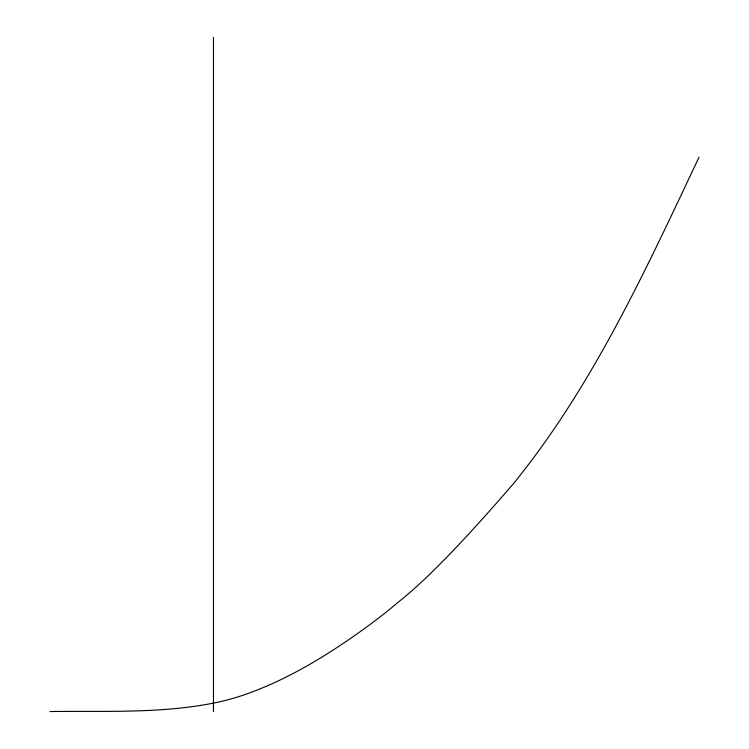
<?xml version="1.0" encoding="UTF-8"?>
<svg xmlns="http://www.w3.org/2000/svg" width="749" height="749" viewBox="0 0 749 749"><rect width="100%" height="100%" fill="white"/><g stroke="black" fill="none" stroke-linecap="round" stroke-linejoin="round"><path stroke-width="1.12" d="M699.042 157.187C645.638 270.117 592.89 385.754 513.655 483.423C485.399 516.08 456.637 548.437 425.469 578.368A544.092 544.092 0 0 1 407.372 594.697L387.448 611.128A713.104 713.104 0 0 1 364.754 628.374C328.24 654.72 289.414 678.66 246.861 693.93A257.759 257.759 0 0 1 218.436 702.094C163.123 713.891 106.133 710.782 49.958 711.55M213.474 37.45L213.474 711.55"/></g></svg>
